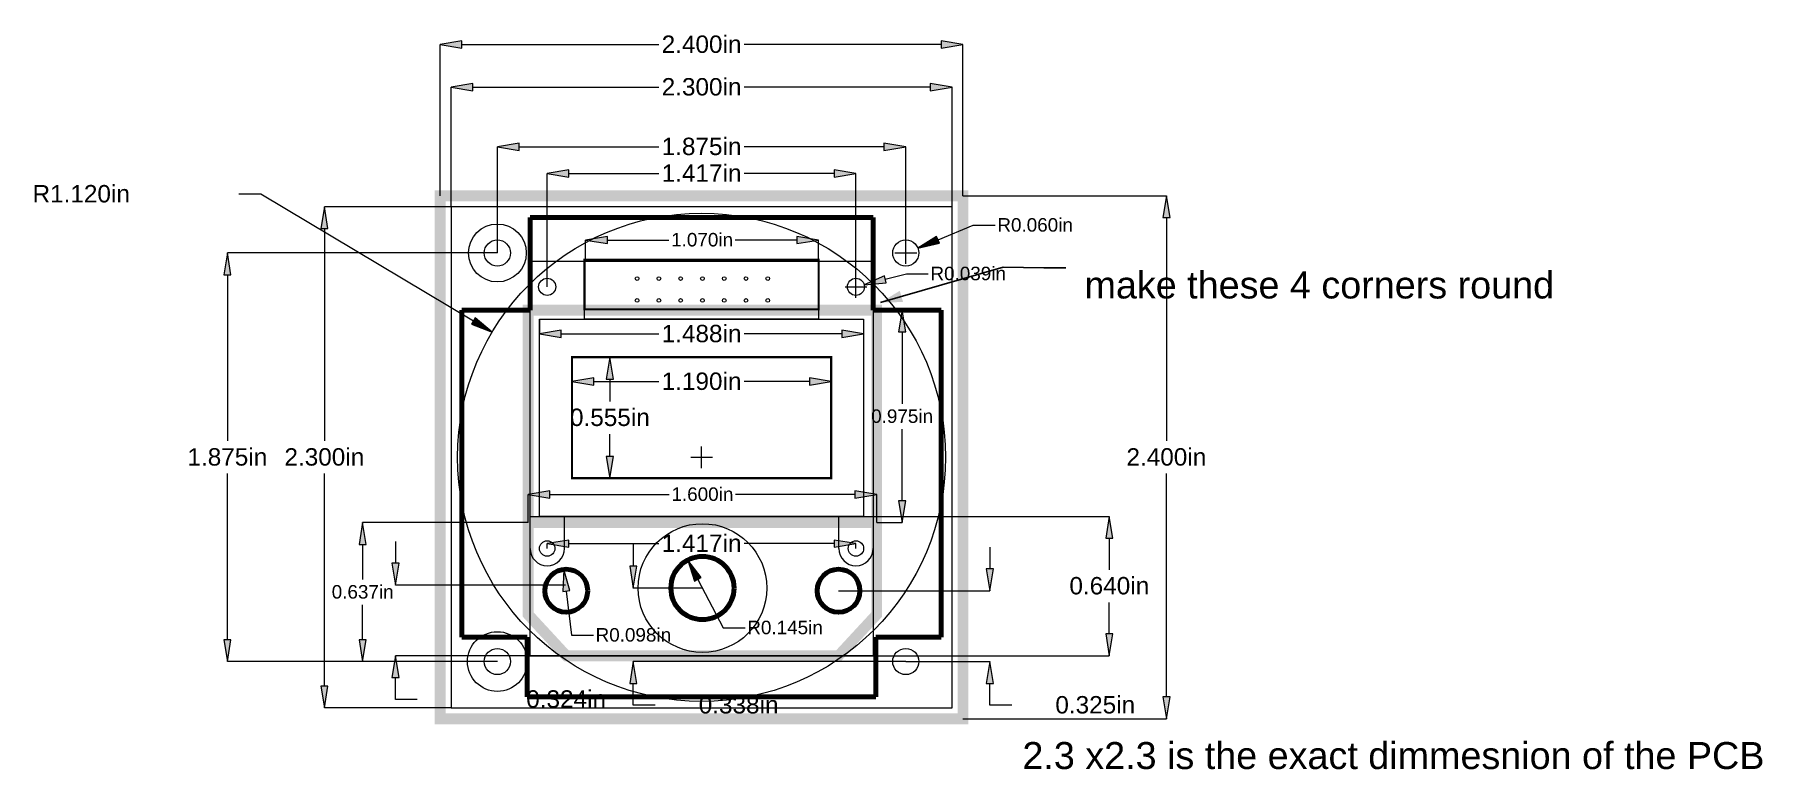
# Model space of a CAD drawing. Extents: x -1.81 to 6.12, y -0.18 to 3.19.
import ezdxf
from ezdxf.enums import TextEntityAlignment as Align

# ---------------------------------------------------------------- set-up
doc = ezdxf.new("R2010")
doc.units = 0
doc.header["$MEASUREMENT"] = 0
doc.layers.get('0').update_dxf_attribs({"lineweight": 0})
for name, color, linetype, lineweight in [('backside2', 21, 'Continuous', 0), ('backside3', 45, 'Continuous', 0), ('hole', 3, 'Continuous', 0), ('raused', 164, 'Continuous', 0)]:
    doc.layers.add(name, color=color, linetype=linetype, lineweight=lineweight)
doc.styles.get("Standard").update_dxf_attribs({"font": 'ARIAL.TTF'})
doc.dimstyles.get("Standard").update_dxf_attribs({"dimtxt": 0.061972, "dimasz": 0.1, "dimexe": 0, "dimexo": 0, "dimgap": 0.01, "dimtad": 0, "dimtih": 1, "dimtoh": 1, "dimdec": 3, "dimrnd": 0.001, "dimzin": 0, "dimdsep": 46, "dimtxsty": 'STANDARD', "dimblk": 'TC_DIMARROW_FILLED30', "dimcen": 0.09, "dimclrd": 7, "dimclre": 7, "dimclrt": 7, "dimadec": 3, "dimazin": 0, "dimtfac": 1, "dimtdec": 3, "dimtofl": 0, "dimtmove": 0, "dimatfit": 3, "dimfxl": 1, "dimtolj": 1, "dimtzin": 0, "dimarcsym": 0})

# ---------------------------------------------------------------- blocks, each defined once
blk = doc.blocks.new('*D3')
at = {"linetype": 'Continuous'}
for points in [[(3.1219, 0.9789), (3.1053, 0.8789), (3.1386, 0.8789)], [(3.1219, 0.3391), (3.1386, 0.4391), (3.1053, 0.4391)]]:
    blk.add_hatch(color=252, dxfattribs=at).paths.add_polyline_path(points)
at = {"color": 252, "linetype": 'Continuous'}
for p, q in [((1.5077, 0.9789), (3.1219, 0.9789)), ((1.5036, 0.3391), (3.1219, 0.3391))]:
    blk.add_line(p, q, dxfattribs=at)
for points in [[(3.1219, 0.9789), (3.1053, 0.8789), (3.1386, 0.8789), (3.1219, 0.9789)], [(3.1219, 0.8789), (3.1219, 0.8789), (3.1219, 0.8789), (3.1219, 0.734)], [(3.1219, 0.4391), (3.1219, 0.4391), (3.1219, 0.4391), (3.1219, 0.584)], [(3.1219, 0.3391), (3.1386, 0.4391), (3.1053, 0.4391), (3.1219, 0.3391)]]:
    blk.add_lwpolyline(points, dxfattribs=at)
blk.add_text('0.640', height=0.07986, dxfattribs=at).set_placement((3.0784, 0.6607), align=Align.MIDDLE_CENTER)
blk.add_text('in', height=0.07986, dxfattribs=at).set_placement((3.2184, 0.7007), align=Align.TOP_LEFT)
blk = doc.blocks.new('TC_DIMARROW_FILLED30')
at = {"color": 0, "linetype": 'ByBlock'}
blk.add_solid([(0, 0), (-1, 0.267949), (-1, -0.267949)], dxfattribs=at)
blk = doc.blocks.new('*D4')
at = {"linetype": 'Continuous'}
for points in [[(-0.1553, 0.6634), (-0.1386, 0.7634), (-0.1719, 0.7634)], [(-0.1553, 0.3391), (-0.1719, 0.2391), (-0.1386, 0.2391)]]:
    blk.add_hatch(color=252, dxfattribs=at).paths.add_polyline_path(points)
at = {"color": 252, "linetype": 'Continuous'}
for p, q in [((0.625, 0.6634), (-0.1553, 0.6634)), ((0.6356, 0.3391), (-0.1553, 0.3391))]:
    blk.add_line(p, q, dxfattribs=at)
for points in [[(-0.1553, 0.8635), (-0.1553, 0.7634)], [(-0.1553, 0.6634), (-0.1386, 0.7634), (-0.1719, 0.7634), (-0.1553, 0.6634)], [(-0.1553, 0.7634), (-0.1553, 0.7634)], [(-0.1553, 0.3391), (-0.1719, 0.2391), (-0.1386, 0.2391), (-0.1553, 0.3391)], [(-0.0553, 0.1391), (-0.1553, 0.1391), (-0.1553, 0.2391), (-0.1553, 0.2391)]]:
    blk.add_lwpolyline(points, dxfattribs=at)
blk.add_text('0.324', height=0.07986, dxfattribs=at).set_placement((0.5847, 0.1409), align=Align.MIDDLE_CENTER)
blk.add_text('in', height=0.07986, dxfattribs=at).set_placement((0.7247, 0.1808), align=Align.TOP_LEFT)
blk = doc.blocks.new('*D5')
at = {"linetype": 'Continuous'}
for points in [[(0.5059, 1.816), (0.6059, 1.7994), (0.6059, 1.8327)], [(1.9941, 1.816), (1.8941, 1.8327), (1.8941, 1.7994)]]:
    blk.add_hatch(color=252, dxfattribs=at).paths.add_polyline_path(points)
at = {"color": 252, "linetype": 'Continuous'}
for p, q in [((0.5059, 1.8844), (0.5059, 1.816)), ((1.9941, 1.8844), (1.9941, 1.816))]:
    blk.add_line(p, q, dxfattribs=at)
for points in [[(0.5059, 1.816), (0.6059, 1.7994), (0.6059, 1.8327), (0.5059, 1.816)], [(1.9941, 1.816), (1.8941, 1.8327), (1.8941, 1.7994), (1.9941, 1.816)], [(0.6059, 1.816), (0.6059, 1.816), (0.6059, 1.816), (1.054, 1.816)], [(1.8941, 1.816), (1.8941, 1.816), (1.8941, 1.816), (1.446, 1.816)]]:
    blk.add_lwpolyline(points, dxfattribs=at)
blk.add_text('1.488', height=0.07986, dxfattribs=at).set_placement((1.2065, 1.8178), align=Align.MIDDLE_CENTER)
blk.add_text('in', height=0.07986, dxfattribs=at).set_placement((1.3465, 1.8577), align=Align.TOP_LEFT)
blk = doc.blocks.new('*D6')
at = {"linetype": 'Continuous'}
for points in [[(0.3125, 2.6749), (0.4125, 2.6583), (0.4125, 2.6916)], [(2.1875, 2.6749), (2.0875, 2.6916), (2.0875, 2.6583)]]:
    blk.add_hatch(color=252, dxfattribs=at).paths.add_polyline_path(points)
at = {"color": 252, "linetype": 'Continuous'}
for p, q in [((0.3125, 2.1875), (0.3125, 2.6749)), ((2.1875, 2.1875), (2.1875, 2.6749))]:
    blk.add_line(p, q, dxfattribs=at)
for points in [[(0.3125, 2.6749), (0.4125, 2.6583), (0.4125, 2.6916), (0.3125, 2.6749)], [(0.4125, 2.6749), (0.4125, 2.6749), (0.4125, 2.6749), (1.054, 2.6749)], [(2.0875, 2.6749), (2.0875, 2.6749), (2.0875, 2.6749), (1.446, 2.6749)], [(2.1875, 2.6749), (2.0875, 2.6916), (2.0875, 2.6583), (2.1875, 2.6749)]]:
    blk.add_lwpolyline(points, dxfattribs=at)
blk.add_text('1.875', height=0.07986, dxfattribs=at).set_placement((1.2065, 2.6767), align=Align.MIDDLE_CENTER)
blk.add_text('in', height=0.07986, dxfattribs=at).set_placement((1.3465, 2.7166), align=Align.TOP_LEFT)
blk = doc.blocks.new('*D7')
at = {"linetype": 'Continuous'}
for points in [[(-0.927, 2.1875), (-0.9437, 2.0875), (-0.9104, 2.0875)], [(-0.927, 0.3125), (-0.9104, 0.4125), (-0.9437, 0.4125)]]:
    blk.add_hatch(color=252, dxfattribs=at).paths.add_polyline_path(points)
at = {"color": 252, "linetype": 'Continuous'}
for p, q in [((0.3125, 2.1875), (-0.927, 2.1875)), ((0.3125, 0.3125), (-0.927, 0.3125))]:
    blk.add_line(p, q, dxfattribs=at)
for points in [[(-0.927, 2.1875), (-0.9437, 2.0875), (-0.9104, 2.0875), (-0.927, 2.1875)], [(-0.927, 2.0875), (-0.927, 2.0875), (-0.927, 2.0875), (-0.927, 1.325)], [(-0.927, 0.4125), (-0.927, 0.4125), (-0.927, 0.4125), (-0.927, 1.175)], [(-0.927, 0.3125), (-0.9104, 0.4125), (-0.9437, 0.4125), (-0.927, 0.3125)]]:
    blk.add_lwpolyline(points, dxfattribs=at)
blk.add_text('1.875', height=0.07986, dxfattribs=at).set_placement((-0.9706, 1.2517), align=Align.MIDDLE_CENTER)
blk.add_text('in', height=0.07986, dxfattribs=at).set_placement((-0.8306, 1.2917), align=Align.TOP_LEFT)
blk = doc.blocks.new('*D8')
at = {"linetype": 'Continuous'}
for points in [[(0.655, 1.5972), (0.755, 1.5806), (0.755, 1.6139)], [(1.845, 1.5972), (1.745, 1.6139), (1.745, 1.5806)]]:
    blk.add_hatch(color=7, dxfattribs=at).paths.add_polyline_path(points)
at = {"color": 7, "linetype": 'Continuous'}
for p, q in [((0.655, 1.7091), (0.655, 1.5972)), ((1.845, 1.7091), (1.845, 1.5972))]:
    blk.add_line(p, q, dxfattribs=at)
for points in [[(0.655, 1.5972), (0.755, 1.5806), (0.755, 1.6139), (0.655, 1.5972)], [(0.755, 1.5972), (0.755, 1.5972), (0.755, 1.5972), (1.054, 1.5972)], [(1.745, 1.5972), (1.745, 1.5972), (1.745, 1.5972), (1.446, 1.5972)], [(1.845, 1.5972), (1.745, 1.6139), (1.745, 1.5806), (1.845, 1.5972)]]:
    blk.add_lwpolyline(points, dxfattribs=at)
blk.add_text('1.190', height=0.07986, dxfattribs=at).set_placement((1.2065, 1.599), align=Align.MIDDLE_CENTER)
blk.add_text('in', height=0.07986, dxfattribs=at).set_placement((1.3465, 1.6389), align=Align.TOP_LEFT)
blk = doc.blocks.new('*D9')
at = {"linetype": 'Continuous'}
for points in [[(0.8291, 1.7091), (0.8125, 1.6091), (0.8458, 1.6091)], [(0.8291, 1.1541), (0.8458, 1.2541), (0.8125, 1.2541)]]:
    blk.add_hatch(color=7, dxfattribs=at).paths.add_polyline_path(points)
at = {"color": 7, "linetype": 'Continuous'}
for p, q in [((0.655, 1.7091), (0.8291, 1.7091)), ((0.655, 1.1541), (0.8291, 1.1541))]:
    blk.add_line(p, q, dxfattribs=at)
for points in [[(0.8291, 1.7091), (0.8125, 1.6091), (0.8458, 1.6091), (0.8291, 1.7091)], [(0.8291, 1.6091), (0.8291, 1.6091), (0.8291, 1.6091), (0.8291, 1.5066)], [(0.8291, 1.2541), (0.8291, 1.2541), (0.8291, 1.2541), (0.8291, 1.3566)], [(0.8291, 1.1541), (0.8458, 1.2541), (0.8125, 1.2541), (0.8291, 1.1541)]]:
    blk.add_lwpolyline(points, dxfattribs=at)
blk.add_text('0.555', height=0.07986, dxfattribs=at).set_placement((0.7856, 1.4334), align=Align.MIDDLE_CENTER)
blk.add_text('in', height=0.07986, dxfattribs=at).set_placement((0.9256, 1.4733), align=Align.TOP_LEFT)
blk = doc.blocks.new('*D10')
at = {"linetype": 'Continuous'}
for points in [[(0.5413, 2.5522), (0.6413, 2.5356), (0.6413, 2.5689)], [(1.9587, 2.5522), (1.8587, 2.5689), (1.8587, 2.5356)]]:
    blk.add_hatch(color=7, dxfattribs=at).paths.add_polyline_path(points)
at = {"color": 7, "linetype": 'Continuous', "lineweight": 0}
for p, q in [((0.5413, 2.032), (0.5413, 2.5522)), ((1.9587, 2.032), (1.9587, 2.5522))]:
    blk.add_line(p, q, dxfattribs=at)
at = {"color": 7, "linetype": 'Continuous'}
for points in [[(0.5413, 2.5522), (0.6413, 2.5356), (0.6413, 2.5689), (0.5413, 2.5522)], [(0.6413, 2.5522), (0.6413, 2.5522), (0.6413, 2.5522), (1.054, 2.5522)], [(1.8587, 2.5522), (1.8587, 2.5522), (1.8587, 2.5522), (1.446, 2.5522)], [(1.9587, 2.5522), (1.8587, 2.5689), (1.8587, 2.5356), (1.9587, 2.5522)]]:
    blk.add_lwpolyline(points, dxfattribs=at)
blk.add_text('1.417', height=0.07986, dxfattribs=at).set_placement((1.2065, 2.554), align=Align.MIDDLE_CENTER)
blk.add_text('in', height=0.07986, dxfattribs=at).set_placement((1.3465, 2.5939), align=Align.TOP_LEFT)
blk = doc.blocks.new('*D11')
at = {"linetype": 'Continuous'}
for points in [[(0.5413, 0.8536), (0.6413, 0.8369), (0.6413, 0.8702)], [(1.9587, 0.8536), (1.8587, 0.8702), (1.8587, 0.8369)]]:
    blk.add_hatch(color=7, dxfattribs=at).paths.add_polyline_path(points)
at = {"color": 7, "linetype": 'Continuous', "lineweight": 0}
for p, q in [((0.5413, 0.8312), (0.5413, 0.8536)), ((1.9587, 0.8312), (1.9587, 0.8536))]:
    blk.add_line(p, q, dxfattribs=at)
at = {"color": 7, "linetype": 'Continuous'}
for points in [[(0.5413, 0.8536), (0.6413, 0.8369), (0.6413, 0.8702), (0.5413, 0.8536)], [(0.6413, 0.8536), (0.6413, 0.8536), (0.6413, 0.8536), (1.054, 0.8536)], [(1.8587, 0.8536), (1.8587, 0.8536), (1.8587, 0.8536), (1.446, 0.8536)], [(1.9587, 0.8536), (1.8587, 0.8702), (1.8587, 0.8369), (1.9587, 0.8536)]]:
    blk.add_lwpolyline(points, dxfattribs=at)
blk.add_text('1.417', height=0.07986, dxfattribs=at).set_placement((1.2065, 0.8553), align=Align.MIDDLE_CENTER)
blk.add_text('in', height=0.07986, dxfattribs=at).set_placement((1.3465, 0.8952), align=Align.TOP_LEFT)
blk = doc.blocks.new('*D12')
at = {"linetype": 'Continuous'}
blk.add_hatch(color=7, dxfattribs=at).paths.add_polyline_path([(0.2882, 1.8239), (0.2109, 1.8895), (0.1938, 1.8608)])
at = {"color": 7, "linetype": 'Continuous'}
for points in [[(0.2023, 1.8751), (-0.774, 2.4577), (-0.874, 2.4577)], [(0.2882, 1.8239), (0.2109, 1.8895), (0.1938, 1.8608), (0.2882, 1.8239)], [(1.25, 1.2), (1.25, 1.3)], [(1.2, 1.25), (1.3, 1.25)]]:
    blk.add_lwpolyline(points, dxfattribs=at)
blk.add_text('R1.120', height=0.07986, dxfattribs=at).set_placement((-1.6415, 2.4595), align=Align.MIDDLE_CENTER)
blk.add_text('in', height=0.07986, dxfattribs=at).set_placement((-1.4611, 2.4994), align=Align.TOP_LEFT)
blk = doc.blocks.new('*D13')
at = {"linetype": 'Continuous'}
for points in [[(0.1, 2.9484), (0.2, 2.9318), (0.2, 2.9651)], [(2.4, 2.9484), (2.3, 2.9651), (2.3, 2.9318)]]:
    blk.add_hatch(color=7, dxfattribs=at).paths.add_polyline_path(points)
at = {"color": 7, "linetype": 'Continuous', "lineweight": 0}
for p, q in [((0.1, 2.4), (0.1, 2.9484)), ((2.4, 2.4), (2.4, 2.9484))]:
    blk.add_line(p, q, dxfattribs=at)
at = {"color": 7, "linetype": 'Continuous'}
for points in [[(0.1, 2.9484), (0.2, 2.9318), (0.2, 2.9651), (0.1, 2.9484)], [(0.2, 2.9484), (0.2, 2.9484), (0.2, 2.9484), (1.054, 2.9484)], [(2.3, 2.9484), (2.3, 2.9484), (2.3, 2.9484), (1.446, 2.9484)], [(2.4, 2.9484), (2.3, 2.9651), (2.3, 2.9318), (2.4, 2.9484)]]:
    blk.add_lwpolyline(points, dxfattribs=at)
blk.add_text('2.300', height=0.07986, dxfattribs=at).set_placement((1.2065, 2.9502), align=Align.MIDDLE_CENTER)
blk.add_text('in', height=0.07986, dxfattribs=at).set_placement((1.3465, 2.9901), align=Align.TOP_LEFT)
blk = doc.blocks.new('*D14')
at = {"linetype": 'Continuous'}
for points in [[(-0.4818, 2.4), (-0.4984, 2.3), (-0.4651, 2.3)], [(-0.4818, 0.1), (-0.4651, 0.2), (-0.4984, 0.2)]]:
    blk.add_hatch(color=7, dxfattribs=at).paths.add_polyline_path(points)
at = {"color": 7, "linetype": 'Continuous', "lineweight": 0}
for p, q in [((0.1, 2.4), (-0.4818, 2.4)), ((0.1, 0.1), (-0.4818, 0.1))]:
    blk.add_line(p, q, dxfattribs=at)
at = {"color": 7, "linetype": 'Continuous'}
for points in [[(-0.4818, 2.4), (-0.4984, 2.3), (-0.4651, 2.3), (-0.4818, 2.4)], [(-0.4818, 2.3), (-0.4818, 2.3), (-0.4818, 2.3), (-0.4818, 1.325)], [(-0.4818, 0.2), (-0.4818, 0.2), (-0.4818, 0.2), (-0.4818, 1.175)], [(-0.4818, 0.1), (-0.4651, 0.2), (-0.4984, 0.2), (-0.4818, 0.1)]]:
    blk.add_lwpolyline(points, dxfattribs=at)
blk.add_text('2.300', height=0.07986, dxfattribs=at).set_placement((-0.5253, 1.2517), align=Align.MIDDLE_CENTER)
blk.add_text('in', height=0.07986, dxfattribs=at).set_placement((-0.3853, 1.2917), align=Align.TOP_LEFT)
blk = doc.blocks.new('*D15')
at = {"linetype": 'Continuous'}
for points in [[(0.05, 3.1439), (0.15, 3.1272), (0.15, 3.1606)], [(2.45, 3.1439), (2.35, 3.1606), (2.35, 3.1272)]]:
    blk.add_hatch(color=7, dxfattribs=at).paths.add_polyline_path(points)
at = {"color": 7, "linetype": 'Continuous', "lineweight": 0}
for p, q in [((0.05, 2.45), (0.05, 3.1439)), ((2.45, 2.45), (2.45, 3.1439))]:
    blk.add_line(p, q, dxfattribs=at)
at = {"color": 7, "linetype": 'Continuous'}
for points in [[(0.05, 3.1439), (0.15, 3.1272), (0.15, 3.1606), (0.05, 3.1439)], [(0.15, 3.1439), (0.15, 3.1439), (0.15, 3.1439), (1.054, 3.1439)], [(2.35, 3.1439), (2.35, 3.1439), (2.35, 3.1439), (1.446, 3.1439)], [(2.45, 3.1439), (2.35, 3.1606), (2.35, 3.1272), (2.45, 3.1439)]]:
    blk.add_lwpolyline(points, dxfattribs=at)
blk.add_text('2.400', height=0.07986, dxfattribs=at).set_placement((1.2065, 3.1456), align=Align.MIDDLE_CENTER)
blk.add_text('in', height=0.07986, dxfattribs=at).set_placement((1.3465, 3.1856), align=Align.TOP_LEFT)
blk = doc.blocks.new('*D16')
at = {"linetype": 'Continuous'}
for points in [[(3.3839, 2.45), (3.3672, 2.35), (3.4006, 2.35)], [(3.3839, 0.05), (3.4006, 0.15), (3.3672, 0.15)]]:
    blk.add_hatch(color=7, dxfattribs=at).paths.add_polyline_path(points)
at = {"color": 7, "linetype": 'Continuous', "lineweight": 0}
for p, q in [((2.45, 2.45), (3.3839, 2.45)), ((2.45, 0.05), (3.3839, 0.05))]:
    blk.add_line(p, q, dxfattribs=at)
at = {"color": 7, "linetype": 'Continuous'}
for points in [[(3.3839, 2.45), (3.3672, 2.35), (3.4006, 2.35), (3.3839, 2.45)], [(3.3839, 2.35), (3.3839, 2.35), (3.3839, 2.35), (3.3839, 1.325)], [(3.3839, 0.15), (3.3839, 0.15), (3.3839, 0.15), (3.3839, 1.175)], [(3.3839, 0.05), (3.4006, 0.15), (3.3672, 0.15), (3.3839, 0.05)]]:
    blk.add_lwpolyline(points, dxfattribs=at)
blk.add_text('2.400', height=0.07986, dxfattribs=at).set_placement((3.3404, 1.2517), align=Align.MIDDLE_CENTER)
blk.add_text('in', height=0.07986, dxfattribs=at).set_placement((3.4804, 1.2917), align=Align.TOP_LEFT)
blk = doc.blocks.new('*D17')
at = {"linetype": 'Continuous'}
for points in [[(2.5738, 0.6375), (2.5904, 0.7375), (2.5571, 0.7375)], [(2.5738, 0.3125), (2.5571, 0.2125), (2.5904, 0.2125)]]:
    blk.add_hatch(color=7, dxfattribs=at).paths.add_polyline_path(points)
at = {"color": 7, "linetype": 'Continuous', "lineweight": 0}
for p, q in [((1.8789, 0.6375), (2.5738, 0.6375)), ((2.1875, 0.3125), (2.5738, 0.3125))]:
    blk.add_line(p, q, dxfattribs=at)
at = {"color": 7, "linetype": 'Continuous'}
for points in [[(2.5738, 0.8375), (2.5738, 0.7375)], [(2.5738, 0.6375), (2.5904, 0.7375), (2.5571, 0.7375), (2.5738, 0.6375)], [(2.5738, 0.7375), (2.5738, 0.7375)], [(2.5738, 0.3125), (2.5571, 0.2125), (2.5904, 0.2125), (2.5738, 0.3125)], [(2.6738, 0.1125), (2.5738, 0.1125), (2.5738, 0.2125), (2.5738, 0.2125)]]:
    blk.add_lwpolyline(points, dxfattribs=at)
blk.add_text('0.325', height=0.07986, dxfattribs=at).set_placement((3.0138, 0.1142), align=Align.MIDDLE_CENTER)
blk.add_text('in', height=0.07986, dxfattribs=at).set_placement((3.1538, 0.1542), align=Align.TOP_LEFT)
blk = doc.blocks.new('*D18')
at = {"linetype": 'Continuous'}
for points in [[(0.9366, 0.65), (0.9533, 0.75), (0.9199, 0.75)], [(0.9366, 0.3125), (0.9199, 0.2125), (0.9533, 0.2125)]]:
    blk.add_hatch(color=7, dxfattribs=at).paths.add_polyline_path(points)
at = {"color": 7, "linetype": 'Continuous', "lineweight": 0}
for p, q in [((1.2539, 0.65), (0.9366, 0.65)), ((2.1875, 0.3125), (0.9366, 0.3125))]:
    blk.add_line(p, q, dxfattribs=at)
at = {"color": 7, "linetype": 'Continuous'}
for points in [[(0.9366, 0.85), (0.9366, 0.75)], [(0.9366, 0.65), (0.9533, 0.75), (0.9199, 0.75), (0.9366, 0.65)], [(0.9366, 0.75), (0.9366, 0.75)], [(0.9366, 0.3125), (0.9199, 0.2125), (0.9533, 0.2125), (0.9366, 0.3125)], [(1.0366, 0.1125), (0.9366, 0.1125), (0.9366, 0.2125), (0.9366, 0.2125)]]:
    blk.add_lwpolyline(points, dxfattribs=at)
blk.add_text('0.338', height=0.07986, dxfattribs=at).set_placement((1.3766, 0.1142), align=Align.MIDDLE_CENTER)
blk.add_text('in', height=0.07986, dxfattribs=at).set_placement((1.5166, 0.1542), align=Align.TOP_LEFT)
blk = doc.blocks.new('*D19')
at = {"linetype": 'Continuous'}
blk.add_hatch(color=7, dxfattribs=at).paths.add_polyline_path([(0.6173, 0.7352), (0.6125, 0.634), (0.6456, 0.6379)])
at = {"color": 7, "linetype": 'Continuous'}
for points in [[(0.6173, 0.7352), (0.6125, 0.634), (0.6456, 0.6379), (0.6173, 0.7352)], [(0.6291, 0.6359), (0.6531, 0.4339), (0.7531, 0.4339)]]:
    blk.add_lwpolyline(points, dxfattribs=at)
blk.add_text('R0.098', height=0.06197, dxfattribs=at).set_placement((0.9031, 0.4352), align=Align.MIDDLE_CENTER)
blk.add_text('in', height=0.06197, dxfattribs=at).set_placement((1.0431, 0.4662), align=Align.TOP_LEFT)
blk = doc.blocks.new('*D20')
at = {"linetype": 'Continuous'}
blk.add_hatch(color=7, dxfattribs=at).paths.add_polyline_path([(1.1865, 0.7784), (1.2182, 0.6821), (1.2478, 0.6976)])
at = {"color": 7, "linetype": 'Continuous'}
for points in [[(1.1865, 0.7784), (1.2182, 0.6821), (1.2478, 0.6976), (1.1865, 0.7784)], [(1.233, 0.6898), (1.3496, 0.4676), (1.4496, 0.4676)]]:
    blk.add_lwpolyline(points, dxfattribs=at)
blk.add_text('R0.145', height=0.06197, dxfattribs=at).set_placement((1.5996, 0.469), align=Align.MIDDLE_CENTER)
blk.add_text('in', height=0.06197, dxfattribs=at).set_placement((1.7396, 0.4999), align=Align.TOP_LEFT)
blk = doc.blocks.new('*D21')
at = {"linetype": 'Continuous'}
for points in [[(0.7176, 2.2471), (0.8176, 2.2305), (0.8176, 2.2638)], [(1.7874, 2.2471), (1.6874, 2.2638), (1.6874, 2.2305)]]:
    blk.add_hatch(color=7, dxfattribs=at).paths.add_polyline_path(points)
at = {"color": 7, "linetype": 'Continuous', "lineweight": 0}
for p, q in [((0.7176, 2.1508), (0.7176, 2.2471)), ((1.7874, 2.1558), (1.7874, 2.2471))]:
    blk.add_line(p, q, dxfattribs=at)
at = {"color": 7, "linetype": 'Continuous'}
for points in [[(0.7176, 2.2471), (0.8176, 2.2305), (0.8176, 2.2638), (0.7176, 2.2471)], [(0.8176, 2.2471), (0.8176, 2.2471), (0.8176, 2.2471), (1.1004, 2.2471)], [(1.6874, 2.2471), (1.6874, 2.2471), (1.6874, 2.2471), (1.4046, 2.2471)], [(1.7874, 2.2471), (1.6874, 2.2638), (1.6874, 2.2305), (1.7874, 2.2471)]]:
    blk.add_lwpolyline(points, dxfattribs=at)
blk.add_text('1.070', height=0.06197, dxfattribs=at).set_placement((1.2187, 2.2485), align=Align.MIDDLE_CENTER)
blk.add_text('in', height=0.06197, dxfattribs=at).set_placement((1.3273, 2.2795), align=Align.TOP_LEFT)
blk = doc.blocks.new('*D22')
at = {"linetype": 'Continuous'}
for points in [[(0.4539, 1.0793), (0.5539, 1.0626), (0.5539, 1.096)], [(2.0539, 1.0793), (1.9539, 1.096), (1.9539, 1.0626)]]:
    blk.add_hatch(color=7, dxfattribs=at).paths.add_polyline_path(points)
at = {"color": 7, "linetype": 'Continuous', "lineweight": 0}
for p, q in [((0.4539, 0.95), (0.4539, 1.0793)), ((2.0539, 0.95), (2.0539, 1.0793))]:
    blk.add_line(p, q, dxfattribs=at)
at = {"color": 7, "linetype": 'Continuous'}
for points in [[(0.4539, 1.0793), (0.5539, 1.0626), (0.5539, 1.096), (0.4539, 1.0793)], [(0.5539, 1.0793), (0.5539, 1.0793), (0.5539, 1.0793), (1.1018, 1.0793)], [(1.9539, 1.0793), (1.9539, 1.0793), (1.9539, 1.0793), (1.406, 1.0793)], [(2.0539, 1.0793), (1.9539, 1.096), (1.9539, 1.0626), (2.0539, 1.0793)]]:
    blk.add_lwpolyline(points, dxfattribs=at)
blk.add_text('1.600', height=0.06197, dxfattribs=at).set_placement((1.2201, 1.0807), align=Align.MIDDLE_CENTER)
blk.add_text('in', height=0.06197, dxfattribs=at).set_placement((1.3288, 1.1116), align=Align.TOP_LEFT)
blk = doc.blocks.new('*D23')
at = {"linetype": 'Continuous'}
for points in [[(2.1707, 1.925), (2.154, 1.825), (2.1873, 1.825)], [(2.1707, 0.95), (2.1873, 1.05), (2.154, 1.05)]]:
    blk.add_hatch(color=7, dxfattribs=at).paths.add_polyline_path(points)
at = {"color": 7, "linetype": 'Continuous', "lineweight": 0}
for p, q in [((2.0539, 1.925), (2.1707, 1.925)), ((2.0539, 0.95), (2.1707, 0.95))]:
    blk.add_line(p, q, dxfattribs=at)
at = {"color": 7, "linetype": 'Continuous'}
for points in [[(2.1707, 1.925), (2.154, 1.825), (2.1873, 1.825), (2.1707, 1.925)], [(2.1707, 1.825), (2.1707, 1.825), (2.1707, 1.825), (2.1707, 1.4957)], [(2.1707, 1.05), (2.1707, 1.05), (2.1707, 1.05), (2.1707, 1.3793)], [(2.1707, 0.95), (2.1873, 1.05), (2.154, 1.05), (2.1707, 0.95)]]:
    blk.add_lwpolyline(points, dxfattribs=at)
blk.add_text('0.975', height=0.06197, dxfattribs=at).set_placement((2.1369, 1.4388), align=Align.MIDDLE_CENTER)
blk.add_text('in', height=0.06197, dxfattribs=at).set_placement((2.2455, 1.4698), align=Align.TOP_LEFT)
blk = doc.blocks.new('*D24')
at = {"linetype": 'Continuous'}
for points in [[(-0.3059, 0.95), (-0.3226, 0.85), (-0.2892, 0.85)], [(-0.3059, 0.3125), (-0.2892, 0.4125), (-0.3226, 0.4125)]]:
    blk.add_hatch(color=7, dxfattribs=at).paths.add_polyline_path(points)
at = {"color": 7, "linetype": 'Continuous', "lineweight": 0}
for p, q in [((0.4539, 0.95), (-0.3059, 0.95)), ((0.3125, 0.3125), (-0.3059, 0.3125))]:
    blk.add_line(p, q, dxfattribs=at)
at = {"color": 7, "linetype": 'Continuous'}
for points in [[(-0.3059, 0.95), (-0.3226, 0.85), (-0.2892, 0.85), (-0.3059, 0.95)], [(-0.3059, 0.85), (-0.3059, 0.85), (-0.3059, 0.85), (-0.3059, 0.6895)], [(-0.3059, 0.4125), (-0.3059, 0.4125), (-0.3059, 0.4125), (-0.3059, 0.573)], [(-0.3059, 0.3125), (-0.2892, 0.4125), (-0.3226, 0.4125), (-0.3059, 0.3125)]]:
    blk.add_lwpolyline(points, dxfattribs=at)
blk.add_text('0.637', height=0.06197, dxfattribs=at).set_placement((-0.3397, 0.6326), align=Align.MIDDLE_CENTER)
blk.add_text('in', height=0.06197, dxfattribs=at).set_placement((-0.231, 0.6636), align=Align.TOP_LEFT)
blk = doc.blocks.new('*D25')
at = {"linetype": 'Continuous'}
blk.add_hatch(color=7, dxfattribs=at).paths.add_polyline_path([(2.243, 2.2103), (2.3418, 2.233), (2.3291, 2.2638)])
at = {"color": 7, "linetype": 'Continuous'}
for points in [[(2.3355, 2.2484), (2.4976, 2.3151), (2.5976, 2.3151)], [(2.1875, 2.1375), (2.1875, 2.2375)], [(2.243, 2.2103), (2.3418, 2.233), (2.3291, 2.2638), (2.243, 2.2103)], [(2.1375, 2.1875), (2.2375, 2.1875)]]:
    blk.add_lwpolyline(points, dxfattribs=at)
blk.add_text('R0.060', height=0.06197, dxfattribs=at).set_placement((2.7476, 2.3165), align=Align.MIDDLE_CENTER)
blk.add_text('in', height=0.06197, dxfattribs=at).set_placement((2.8876, 2.3474), align=Align.TOP_LEFT)
blk = doc.blocks.new('*D26')
at = {"linetype": 'Continuous'}
blk.add_hatch(color=7, dxfattribs=at).paths.add_polyline_path([(1.9968, 2.0419), (2.0978, 2.0509), (2.0894, 2.0832)])
at = {"color": 7, "linetype": 'Continuous'}
for points in [[(1.9587, 1.982), (1.9587, 2.082)], [(1.9968, 2.0419), (2.0978, 2.0509), (2.0894, 2.0832), (1.9968, 2.0419)], [(2.0936, 2.067), (2.1904, 2.0921), (2.2904, 2.0921)], [(1.9087, 2.032), (2.0087, 2.032)]]:
    blk.add_lwpolyline(points, dxfattribs=at)
blk.add_text('R0.039', height=0.06197, dxfattribs=at).set_placement((2.4404, 2.0935), align=Align.MIDDLE_CENTER)
blk.add_text('in', height=0.06197, dxfattribs=at).set_placement((2.5803, 2.1245), align=Align.TOP_LEFT)

msp = doc.modelspace()

# ---------------------------------------------------------------- linework, layer by layer
at = {"color": 1, "linetype": 'Continuous', "lineweight": 120}
for p, q in [((2.037402, 2.35), (0.462598, 2.35)), ((0.462598, 1.925), (0.15, 1.925)), ((0.15, 1.925), (0.15, 0.425)), ((2.35, 1.925), (2.037402, 1.925)), ((2.35, 0.425), (2.35, 1.925)), ((0.15, 0.425), (0.267344, 0.425)), ((0.267344, 0.425), (0.45, 0.425)), ((0.45, 0.425), (0.45, 0.15)), ((2.05, 0.15), (2.05, 0.425)), ((2.05, 0.425), (2.35, 0.425)), ((0.45, 0.15), (2.05, 0.15))]:
    msp.add_line(p, q, dxfattribs=at)
at = {"color": 1, "lineweight": 120}
for p, q in [((0.462598, 1.925), (0.462598, 2.35)), ((2.037402, 1.925), (2.037402, 2.35))]:
    msp.add_line(p, q, dxfattribs=at)
at = {"color": 7, "linetype": 'Continuous', "lineweight": 0}
for p, q in [((0.462598, 2.150143), (2.037402, 2.150143)), ((0.462598, 0.830493), (0.462598, 2.150143)), ((2.037402, 2.150143), (2.037402, 0.831246)), ((0.620079, 0.831246), (0.620079, 0.978885)), ((1.879921, 0.831246), (1.879921, 0.978821))]:
    msp.add_line(p, q, dxfattribs=at)
at = {"linetype": 'Continuous', "lineweight": 0}
msp.add_line((0.453374, 0.339135), (2.047356, 0.339135), dxfattribs=at)
at = {"color": 1, "linetype": 'Continuous', "const_width": 0.05}
for points in [[(0.05, 0.05), (2.45, 0.05), (2.45, 2.45), (0.05, 2.45)], [(0.453911, 0.95), (2.053911, 0.95), (2.053911, 1.925), (0.453911, 1.925)], [(2.053911, 0.95), (0.453911, 0.95), (0.453911, 0.528382), (0.628911, 0.339135), (1.878911, 0.339135), (2.053911, 0.528382)]]:
    msp.add_lwpolyline(points, close=True, dxfattribs=at)
at = {"color": 7, "linetype": 'Continuous'}
for points in [[(0.1, 0.1), (2.4, 0.1), (2.4, 2.4), (0.1, 2.4)], [(0.505906, 1.884395), (1.994094, 1.884395), (1.994094, 0.978883), (0.505906, 0.978883)]]:
    msp.add_lwpolyline(points, close=True, dxfattribs=at)
at = {"color": 1, "linetype": 'Continuous', "const_width": 0.01}
msp.add_lwpolyline([(0.712598, 1.929188), (0.712598, 2.155813), (1.787402, 2.155813), (1.787402, 1.929187), (0.712598, 1.929188)], dxfattribs=at)
at = {"color": 1, "linetype": 'Continuous'}
msp.add_lwpolyline([(1.787402, 1.884394), (0.712598, 1.884395), (0.712598, 2.155), (1.787402, 2.155)], close=True, dxfattribs=at)
at = {"color": 7, "linetype": 'Continuous', "lineweight": 0}
for centre, radius in [((0.3125, 2.1875), 0.132843), ((0.3125, 0.3125), 0.137054)]:
    msp.add_circle(centre, radius, dxfattribs=at)
at = {"color": 3, "linetype": 'Continuous', "lineweight": 120}
msp.add_circle((1.253911, 0.65), 0.145, dxfattribs=at)
at = {"layer": 'backside2', "linetype": 'Continuous', "lineweight": 0}
for p, q in [((0.712598, 1.884395), (0.712598, 2.155)), ((1.787402, 2.152353), (1.787402, 1.884394)), ((0.505906, 0.978883), (0.505906, 1.884395)), ((0.505906, 1.884395), (0.712598, 1.884395)), ((1.787402, 1.884394), (1.994094, 1.884395)), ((1.994094, 1.884395), (1.994094, 0.978883)), ((1.994094, 0.978883), (0.505906, 0.978883))]:
    msp.add_line(p, q, dxfattribs=at)
at = {"layer": 'backside3', "linetype": 'Continuous'}
msp.add_lwpolyline([(0.462598, 0.978883), (2.037402, 0.978883), (2.037402, 0.339135), (0.462598, 0.339135)], close=True, dxfattribs=at)
at = {"layer": 'hole', "linetype": 'Continuous', "const_width": 0.01}
msp.add_lwpolyline([(0.655, 1.70914), (1.845, 1.70914), (1.845, 1.15414), (0.655, 1.15414)], close=True, dxfattribs=at)
at = {"layer": 'hole', "linetype": 'Continuous', "lineweight": 0}
for centre in [(0.3125, 2.1875), (2.1875, 2.1875), (0.3125, 0.3125), (2.1875, 0.3125)]:
    msp.add_circle(centre, 0.06, dxfattribs=at)
at = {"layer": 'hole', "linetype": 'Continuous', "lineweight": 120}
for centre in [(0.628911, 0.6375), (1.878911, 0.6375)]:
    msp.add_circle(centre, 0.098425, dxfattribs=at)
at = {"layer": 'raused', "linetype": 'Continuous', "lineweight": 0}
msp.add_circle((1.25, 1.25), 1.12, dxfattribs=at)
at = {"layer": 'raused', "color": 7, "linetype": 'Continuous', "lineweight": 0}
for centre, radius in [((0.541339, 2.032033), 0.03937), ((0.953911, 2.07), 0.008433), ((1.053911, 2.07), 0.008433), ((1.153911, 2.07), 0.008433), ((1.253911, 2.07), 0.008433), ((1.353911, 2.07), 0.008433), ((1.453911, 2.07), 0.008433), ((1.553911, 2.07), 0.008433), ((1.958661, 2.032033), 0.03937), ((0.953911, 1.97), 0.008433), ((1.053911, 1.97), 0.008433), ((1.153911, 1.97), 0.008433), ((1.253911, 1.97), 0.008433), ((1.353911, 1.97), 0.008433), ((1.453911, 1.97), 0.008433), ((1.553911, 1.97), 0.008433), ((1.253911, 0.65), 0.295276), ((0.541339, 0.831246), 0.035433), ((1.958661, 0.831246), 0.035433)]:
    msp.add_circle(centre, radius, dxfattribs=at)
for centre in [(0.541339, 0.831246), (1.958661, 0.831246)]:
    msp.add_arc(centre, 0.07874, 180, 360, dxfattribs=at)

# ---------------------------------------------------------------- texts
at = {"color": 7, "linetype": 'Continuous'}
for s, p in [('make these 4 corners round', (3.0081, 2.102686)), ('2.3 x2.3 is the exact dimmesnion of the PCB ', (2.722928, -0.056788))]:
    msp.add_text(s, height=0.123944, dxfattribs=at).set_placement(p, align=Align.TOP_LEFT)

# ---------------------------------------------------------------- dimensions: what is measured, and where the dimension line sits
for p1, p2, distance, override, picture, middle in [((0.05, 2.45), (2.45, 2.45), 0.693912, {"dimtxt": 0.079861, "dimgap": 0.2, "dimpost": '<>in'}, '*D15', (1.25, 3.143912)), ((0.541339, 2.032033), (1.958661, 2.032033), 0.520192, {"dimtxt": 0.079861, "dimgap": 0.5, "dimpost": '<>in'}, '*D10', (1.25, 2.552225)), ((0.655, 1.70914), (1.845, 1.70914), -0.111919, {"dimtxt": 0.079861, "dimgap": 0.5, "dimpost": '<>in'}, '*D8', (1.25, 1.597221)), ((0.453911, 0.95), (2.053911, 0.95), 0.129307, {"dimpost": '<>in'}, '*D22', (1.253911, 1.079307))]:
    dim = msp.add_aligned_dim(p1=p1, p2=p2, distance=distance, dimstyle='STANDARD', override=override, dxfattribs=at)
    dim.commit()
    dim.dimension.update_dxf_attribs({"geometry": picture, "text_midpoint": middle})
for base, p1, p2, override, picture, middle in [((0.1, 2.948447), (2.4, 2.4), (0.1, 2.4), {"dimtxt": 0.079861, "dimgap": 0.2, "dimpost": '<>in'}, '*D13', (1.25, 2.948447)), ((1.787402, 2.24714), (0.717598, 2.150813), (1.787402, 2.155813), {"dimpost": '<>in'}, '*D21', (1.2525, 2.24714))]:
    dim = msp.add_linear_dim(base=base, p1=p1, p2=p2, dimstyle='STANDARD', override=override, dxfattribs=at)
    dim.commit()
    dim.dimension.update_dxf_attribs({"geometry": picture, "text_midpoint": middle})
at = {"color": 252, "linetype": 'Continuous'}
for base, p1, p2, angle, picture, middle in [((2.1875, 2.674942), (0.3125, 2.1875), (2.1875, 2.1875), 180, '*D6', (1.25, 2.674942)), ((-0.927017, 0.3125), (0.3125, 2.1875), (0.3125, 0.3125), 90, '*D7', (-0.927017, 1.25)), ((3.121925, 0.339135), (1.507663, 0.978883), (1.503608, 0.339135), 90, '*D3', (3.121925, 0.659009)), ((-0.155269, 0.339135), (0.625, 0.66345), (0.635638, 0.339135), 90, '*D4', (0.62827, 0.139135))]:
    dim = msp.add_linear_dim(base=base, p1=p1, p2=p2, angle=angle, dimstyle='STANDARD', override={"dimtxt": 0.079861, "dimgap": 0.5, "dimpost": '<>in', "dimclrd": 252, "dimclre": 252, "dimclrt": 252}, dxfattribs=at)
    dim.commit()
    dim.dimension.update_dxf_attribs({"geometry": picture, "text_midpoint": middle})
at = {"color": 7, "linetype": 'Continuous'}
for center, mpoint, override, picture, middle in [((1.25, 1.25), (0.288211, 1.823901), {"dimtxt": 0.079861, "dimgap": 0.5, "dimpost": '<>in'}, '*D12', (-1.597967, 2.457739)), ((2.1875, 2.1875), (2.242986, 2.210332), {"dimpost": '<>in'}, '*D25', (2.781385, 2.315106)), ((1.958661, 2.032033), (1.996769, 2.041919), {"dimpost": '<>in'}, '*D26', (2.474138, 2.092143)), ((0.628911, 0.6375), (0.617307, 0.735239), {"dimpost": '<>in'}, '*D19', (0.936865, 0.433874)), ((1.253911, 0.65), (1.186536, 0.778396), {"dimpost": '<>in'}, '*D20', (1.633397, 0.467609))]:
    dim = msp.add_radius_dim(center=center, mpoint=mpoint, dimstyle='STANDARD', override=override, dxfattribs=at)
    dim.commit()
    dim.dimension.update_dxf_attribs({"geometry": picture, "text_midpoint": middle})
for base, p1, p2, angle, override, picture, middle in [((-0.481754, 0.1), (0.1, 2.4), (0.1, 0.1), 270, {"dimtxt": 0.079861, "dimgap": 0.2, "dimpost": '<>in'}, '*D14', (-0.481754, 1.25)), ((3.3839, 0.05), (2.45, 2.45), (2.45, 0.05), 270, {"dimtxt": 0.079861, "dimgap": 0.2, "dimpost": '<>in'}, '*D16', (3.3839, 1.25)), ((2.170674, 1.925), (2.053911, 0.95), (2.053911, 1.925), 270, {"dimpost": '<>in'}, '*D23', (2.170674, 1.4375)), ((0.829137, 1.15414), (0.655, 1.70914), (0.655, 1.15414), 270, {"dimtxt": 0.079861, "dimgap": 0.5, "dimpost": '<>in'}, '*D9', (0.829137, 1.43164)), ((-0.305885, 0.95), (0.3125, 0.3125), (0.453911, 0.95), 90, {"dimpost": '<>in'}, '*D24', (-0.305885, 0.63125)), ((1.958661, 0.853559), (0.541339, 0.831246), (1.958661, 0.831246), 180, {"dimtxt": 0.079861, "dimgap": 0.5, "dimpost": '<>in'}, '*D11', (1.25, 0.853559)), ((0.936612, 0.3125), (1.253911, 0.65), (2.1875, 0.3125), 270, {"dimtxt": 0.079861, "dimgap": 0.2, "dimpost": '<>in'}, '*D18', (1.42015, 0.1125)), ((2.57376, 0.3125), (1.878911, 0.6375), (2.1875, 0.3125), 90, {"dimtxt": 0.079861, "dimgap": 0.2, "dimpost": '<>in'}, '*D17', (3.057299, 0.1125))]:
    dim = msp.add_linear_dim(base=base, p1=p1, p2=p2, angle=angle, dimstyle='STANDARD', override=override, dxfattribs=at)
    dim.commit()
    dim.dimension.update_dxf_attribs({"geometry": picture, "text_midpoint": middle})
at = {"color": 252, "linetype": 'Continuous'}
dim = msp.add_aligned_dim(p1=(0.505906, 1.884395), p2=(1.994094, 1.884395), distance=-0.068366, dimstyle='STANDARD', override={"dimtxt": 0.079861, "dimgap": 0.5, "dimpost": '<>in', "dimclrd": 252, "dimclre": 252, "dimclrt": 252}, dxfattribs=at)
dim.commit()
dim.dimension.update_dxf_attribs({"geometry": '*D5', "text_midpoint": (1.25, 1.816029)})

# ---------------------------------------------------------------- leaders
at = {"color": 7, "linetype": 'Continuous', "lineweight": 0}
msp.add_leader([(2.071453, 1.960391), (2.635029, 2.123113), (2.821565, 2.119144), (2.921565, 2.119144)], dimstyle='STANDARD', override={"dimldrblk": 'TC_DIMARROW_FILLED30'}, dxfattribs=at)

doc.saveas('drawing.dxf')
